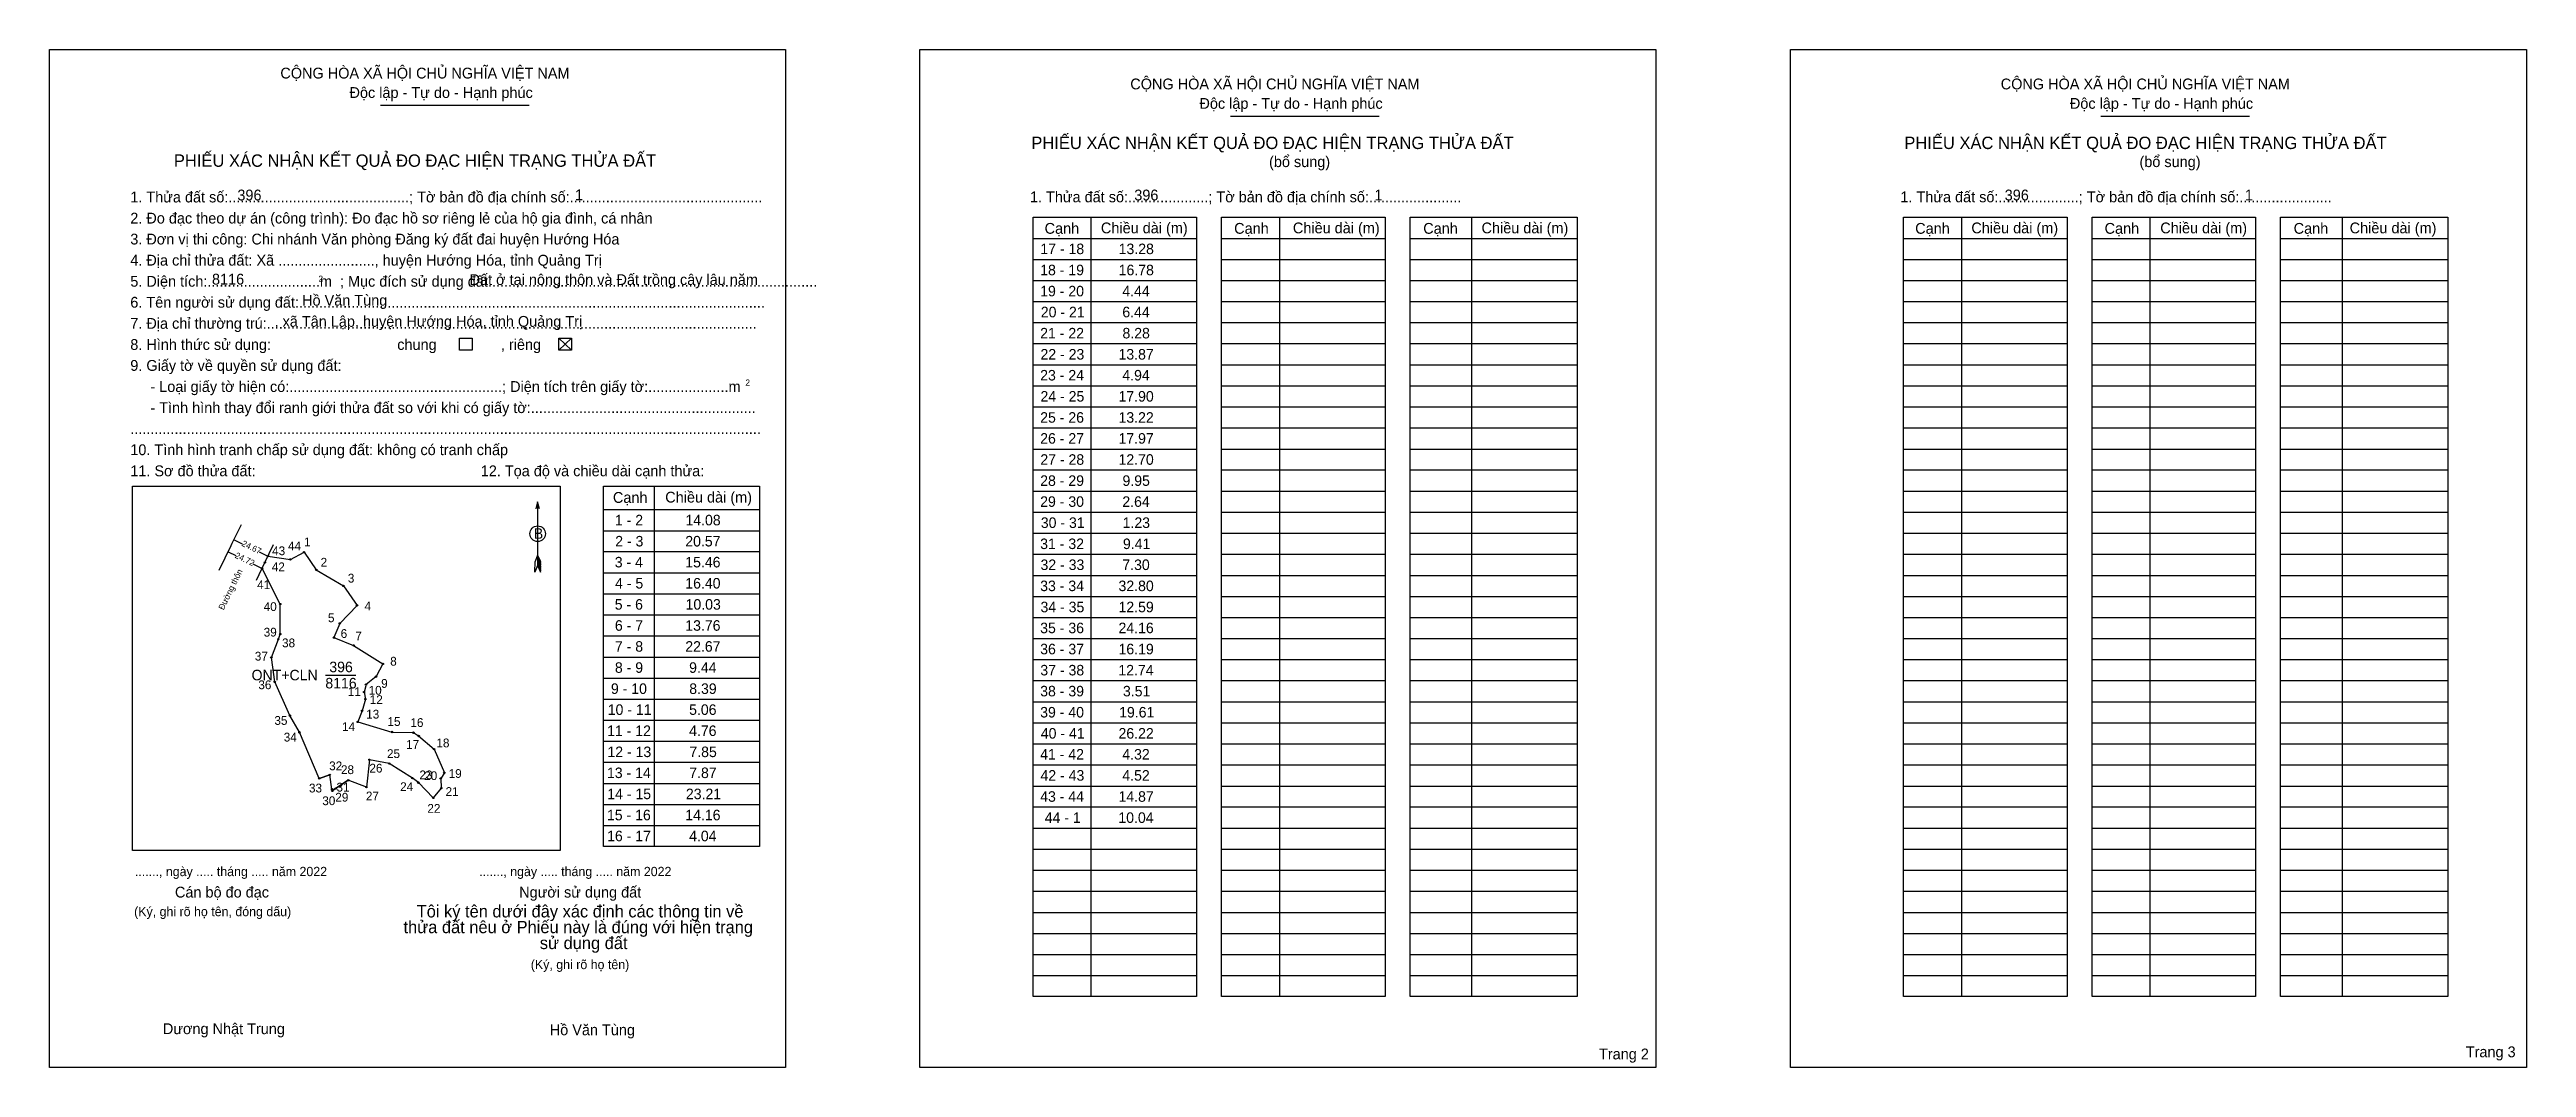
# Model space of a CAD drawing. Extents: x 546480 to 548100, y 1838114 to 1838779.
import ezdxf

# ---------------------------------------------------------------- set-up
doc = ezdxf.new("R2010")
doc.units = 0
for name, color, linetype in [('Level 1', 7, 'Continuous'), ('Level 10', 7, 'Continuous'), ('Level 11', 7, 'Continuous'), ('Level 13', 7, 'Continuous'), ('Level 2', 7, 'Continuous'), ('Level 25', 7, 'Continuous'), ('Level 48', 7, 'Continuous'), ('Level 50', 7, 'Continuous'), ('Level 52', 7, 'Continuous'), ('Level 55', 7, 'Continuous'), ('Level 6', 7, 'Continuous'), ('Level 9', 7, 'Continuous')]:
    doc.layers.add(name, color=color, linetype=linetype)

msp = doc.modelspace()

# ---------------------------------------------------------------- linework, layer by layer
at = {"layer": 'Level 1'}
for p, q in [((546480.4, 1838779), (546480.4, 1838779)), ((547049.4, 1838779), (547049.4, 1838779)), ((546696.7, 1838742.6), (546794, 1838742.6)), ((547252.3, 1838735.5), (547349.5, 1838735.5)), ((547821.3, 1838735.5), (547918.6, 1838735.5)), ((547123.3, 1838655.6), (547230.2, 1838655.6)), ((547161.2, 1838669.4), (547161.2, 1838160)), ((547246.6, 1838655.6), (547353.5, 1838655.6)), ((547284.4, 1838669.4), (547284.4, 1838160)), ((547369.8, 1838655.6), (547479, 1838655.6)), ((547410, 1838669.4), (547410, 1838160)), ((547692.3, 1838655.6), (547799.3, 1838655.6)), ((547730.2, 1838669.4), (547730.2, 1838160)), ((547815.6, 1838655.6), (547922.5, 1838655.6)), ((547853.4, 1838669.4), (547853.4, 1838160)), ((547938.8, 1838655.6), (548048.1, 1838655.6)), ((547979, 1838669.4), (547979, 1838160)), ((547123.3, 1838641.8), (547230.2, 1838641.8)), ((547246.6, 1838641.8), (547353.5, 1838641.8)), ((547369.8, 1838641.8), (547479, 1838641.8)), ((547692.3, 1838641.8), (547799.3, 1838641.8)), ((547815.6, 1838641.8), (547922.5, 1838641.8)), ((547938.8, 1838641.8), (548048.1, 1838641.8)), ((547123.3, 1838628.1), (547230.2, 1838628.1)), ((547246.6, 1838628.1), (547353.5, 1838628.1)), ((547369.8, 1838628.1), (547479, 1838628.1)), ((547692.3, 1838628.1), (547799.3, 1838628.1)), ((547815.6, 1838628.1), (547922.5, 1838628.1)), ((547938.8, 1838628.1), (548048.1, 1838628.1)), ((547123.3, 1838614.3), (547230.2, 1838614.3)), ((547246.6, 1838614.3), (547353.5, 1838614.3)), ((547369.8, 1838614.3), (547479, 1838614.3)), ((547692.3, 1838614.3), (547799.3, 1838614.3)), ((547815.6, 1838614.3), (547922.5, 1838614.3)), ((547938.8, 1838614.3), (548048.1, 1838614.3)), ((546813.3, 1838590.3), (546821.6, 1838582.6)), ((546813.3, 1838582.6), (546821.6, 1838590.3)), ((547123.3, 1838600.5), (547230.2, 1838600.5)), ((547246.6, 1838600.5), (547353.5, 1838600.5)), ((547369.8, 1838600.5), (547479, 1838600.5)), ((547692.3, 1838600.5), (547799.3, 1838600.5)), ((547815.6, 1838600.5), (547922.5, 1838600.5)), ((547938.8, 1838600.5), (548048.1, 1838600.5)), ((547123.3, 1838586.8), (547230.2, 1838586.8)), ((547246.6, 1838586.8), (547353.5, 1838586.8)), ((547369.8, 1838586.8), (547479, 1838586.8)), ((547692.3, 1838586.8), (547799.3, 1838586.8)), ((547815.6, 1838586.8), (547922.5, 1838586.8)), ((547938.8, 1838586.8), (548048.1, 1838586.8)), ((547123.3, 1838573), (547230.2, 1838573)), ((547123.3, 1838559.2), (547230.2, 1838559.2)), ((547246.6, 1838573), (547353.5, 1838573)), ((547246.6, 1838559.2), (547353.5, 1838559.2)), ((547369.8, 1838573), (547479, 1838573)), ((547369.8, 1838559.2), (547479, 1838559.2)), ((547692.3, 1838573), (547799.3, 1838573)), ((547692.3, 1838559.2), (547799.3, 1838559.2)), ((547815.6, 1838573), (547922.5, 1838573)), ((547815.6, 1838559.2), (547922.5, 1838559.2)), ((547938.8, 1838573), (548048.1, 1838573)), ((547938.8, 1838559.2), (548048.1, 1838559.2)), ((547123.3, 1838545.5), (547230.2, 1838545.5)), ((547246.6, 1838545.5), (547353.5, 1838545.5)), ((547369.8, 1838545.5), (547479, 1838545.5)), ((547692.3, 1838545.5), (547799.3, 1838545.5)), ((547815.6, 1838545.5), (547922.5, 1838545.5)), ((547938.8, 1838545.5), (548048.1, 1838545.5)), ((547123.3, 1838531.7), (547230.2, 1838531.7)), ((547246.6, 1838531.7), (547353.5, 1838531.7)), ((547369.8, 1838531.7), (547479, 1838531.7)), ((547692.3, 1838531.7), (547799.3, 1838531.7)), ((547815.6, 1838531.7), (547922.5, 1838531.7)), ((547938.8, 1838531.7), (548048.1, 1838531.7)), ((547123.3, 1838517.9), (547230.2, 1838517.9)), ((547246.6, 1838517.9), (547353.5, 1838517.9)), ((547369.8, 1838517.9), (547479, 1838517.9)), ((547692.3, 1838517.9), (547799.3, 1838517.9)), ((547815.6, 1838517.9), (547922.5, 1838517.9)), ((547938.8, 1838517.9), (548048.1, 1838517.9)), ((546534.6, 1838493.6), (546534.6, 1838493.6)), ((546875.6, 1838493.7), (546875.6, 1838258)), ((547123.3, 1838504.2), (547230.2, 1838504.2)), ((547246.6, 1838504.2), (547353.5, 1838504.2)), ((547369.8, 1838504.2), (547479, 1838504.2)), ((547692.3, 1838504.2), (547799.3, 1838504.2)), ((547815.6, 1838504.2), (547922.5, 1838504.2)), ((547938.8, 1838504.2), (548048.1, 1838504.2)), ((546799.5, 1838483.3), (546799.5, 1838441.7)), ((546842.5, 1838478.3), (546944.6, 1838478.3)), ((547123.3, 1838490.4), (547230.2, 1838490.4)), ((547123.3, 1838476.6), (547230.2, 1838476.6)), ((547246.6, 1838490.4), (547353.5, 1838490.4)), ((547246.6, 1838476.6), (547353.5, 1838476.6)), ((547369.8, 1838490.4), (547479, 1838490.4)), ((547369.8, 1838476.6), (547479, 1838476.6)), ((547692.3, 1838490.4), (547799.3, 1838490.4)), ((547692.3, 1838476.6), (547799.3, 1838476.6)), ((547815.6, 1838490.4), (547922.5, 1838490.4)), ((547815.6, 1838476.6), (547922.5, 1838476.6)), ((547938.8, 1838490.4), (548048.1, 1838490.4)), ((547938.8, 1838476.6), (548048.1, 1838476.6)), ((546842.5, 1838464.5), (546944.6, 1838464.5)), ((547123.3, 1838462.9), (547230.2, 1838462.9)), ((547246.6, 1838462.9), (547353.5, 1838462.9)), ((547369.8, 1838462.9), (547479, 1838462.9)), ((547692.3, 1838462.9), (547799.3, 1838462.9)), ((547815.6, 1838462.9), (547922.5, 1838462.9)), ((547938.8, 1838462.9), (548048.1, 1838462.9)), ((546797.7, 1838437.4), (546797.8, 1838444.3)), ((546799.5, 1838448.6), (546797.8, 1838444.3)), ((546799.5, 1838448.6), (546801.3, 1838444.3)), ((546799.5, 1838448), (546801.3, 1838443.7)), ((546799.5, 1838447.4), (546801.3, 1838443.1)), ((546799.5, 1838446.8), (546801.3, 1838442.5)), ((546799.5, 1838446.2), (546801.3, 1838441.9)), ((546799.5, 1838445.6), (546801.3, 1838441.2)), ((546799.5, 1838445), (546801.3, 1838440.6)), ((546799.5, 1838444.4), (546801.3, 1838440)), ((546801.3, 1838437.4), (546801.3, 1838444.3)), ((546842.5, 1838450.8), (546944.6, 1838450.8)), ((547123.3, 1838449.1), (547230.2, 1838449.1)), ((547246.6, 1838449.1), (547353.5, 1838449.1)), ((547369.8, 1838449.1), (547479, 1838449.1)), ((547692.3, 1838449.1), (547799.3, 1838449.1)), ((547815.6, 1838449.1), (547922.5, 1838449.1)), ((547938.8, 1838449.1), (548048.1, 1838449.1)), ((546799.5, 1838441.7), (546797.7, 1838437.4)), ((546799.5, 1838443.8), (546801.3, 1838439.4)), ((546799.5, 1838443.2), (546801.3, 1838438.8)), ((546799.5, 1838442.6), (546801.3, 1838438.2)), ((546799.5, 1838441.7), (546801.3, 1838437.4)), ((546842.5, 1838437), (546944.6, 1838437)), ((547123.3, 1838435.3), (547230.2, 1838435.3)), ((547246.6, 1838435.3), (547353.5, 1838435.3)), ((547369.8, 1838435.3), (547479, 1838435.3)), ((547692.3, 1838435.3), (547799.3, 1838435.3)), ((547815.6, 1838435.3), (547922.5, 1838435.3)), ((547938.8, 1838435.3), (548048.1, 1838435.3)), ((546842.5, 1838423.2), (546944.6, 1838423.2)), ((547123.3, 1838421.5), (547230.2, 1838421.5)), ((547246.6, 1838421.5), (547353.5, 1838421.5)), ((547369.8, 1838421.5), (547479, 1838421.5)), ((547692.3, 1838421.5), (547799.3, 1838421.5)), ((547815.6, 1838421.5), (547922.5, 1838421.5)), ((547938.8, 1838421.5), (548048.1, 1838421.5)), ((546842.5, 1838409.5), (546944.6, 1838409.5)), ((546842.5, 1838395.7), (546944.6, 1838395.7)), ((547123.3, 1838407.8), (547230.2, 1838407.8)), ((547246.6, 1838407.8), (547353.5, 1838407.8)), ((547369.8, 1838407.8), (547479, 1838407.8)), ((547692.3, 1838407.8), (547799.3, 1838407.8)), ((547815.6, 1838407.8), (547922.5, 1838407.8)), ((547938.8, 1838407.8), (548048.1, 1838407.8)), ((546842.5, 1838381.9), (546944.6, 1838381.9)), ((547123.3, 1838394), (547230.2, 1838394)), ((547123.3, 1838380.2), (547230.2, 1838380.2)), ((547246.6, 1838394), (547353.5, 1838394)), ((547246.6, 1838380.2), (547353.5, 1838380.2)), ((547369.8, 1838394), (547479, 1838394)), ((547369.8, 1838380.2), (547479, 1838380.2)), ((547692.3, 1838394), (547799.3, 1838394)), ((547692.3, 1838380.2), (547799.3, 1838380.2)), ((547815.6, 1838394), (547922.5, 1838394)), ((547815.6, 1838380.2), (547922.5, 1838380.2)), ((547938.8, 1838394), (548048.1, 1838394)), ((547938.8, 1838380.2), (548048.1, 1838380.2)), ((546842.5, 1838368.2), (546944.6, 1838368.2)), ((547123.3, 1838366.5), (547230.2, 1838366.5)), ((547246.6, 1838366.5), (547353.5, 1838366.5)), ((547369.8, 1838366.5), (547479, 1838366.5)), ((547692.3, 1838366.5), (547799.3, 1838366.5)), ((547815.6, 1838366.5), (547922.5, 1838366.5)), ((547938.8, 1838366.5), (548048.1, 1838366.5)), ((546842.5, 1838354.4), (546944.6, 1838354.4)), ((547123.3, 1838352.7), (547230.2, 1838352.7)), ((547246.6, 1838352.7), (547353.5, 1838352.7)), ((547369.8, 1838352.7), (547479, 1838352.7)), ((547692.3, 1838352.7), (547799.3, 1838352.7)), ((547815.6, 1838352.7), (547922.5, 1838352.7)), ((547938.8, 1838352.7), (548048.1, 1838352.7)), ((546842.5, 1838340.6), (546944.6, 1838340.6)), ((547123.3, 1838338.9), (547230.2, 1838338.9)), ((547246.6, 1838338.9), (547353.5, 1838338.9)), ((547369.8, 1838338.9), (547479, 1838338.9)), ((547692.3, 1838338.9), (547799.3, 1838338.9)), ((547815.6, 1838338.9), (547922.5, 1838338.9)), ((547938.8, 1838338.9), (548048.1, 1838338.9)), ((546842.5, 1838326.9), (546944.6, 1838326.9)), ((547123.3, 1838325.2), (547230.2, 1838325.2)), ((547246.6, 1838325.2), (547353.5, 1838325.2)), ((547369.8, 1838325.2), (547479, 1838325.2)), ((547692.3, 1838325.2), (547799.3, 1838325.2)), ((547815.6, 1838325.2), (547922.5, 1838325.2)), ((547938.8, 1838325.2), (548048.1, 1838325.2)), ((546842.5, 1838313.1), (546944.6, 1838313.1)), ((546842.5, 1838299.3), (546944.6, 1838299.3)), ((547123.3, 1838311.4), (547230.2, 1838311.4)), ((547246.6, 1838311.4), (547353.5, 1838311.4)), ((547369.8, 1838311.4), (547479, 1838311.4)), ((547692.3, 1838311.4), (547799.3, 1838311.4)), ((547815.6, 1838311.4), (547922.5, 1838311.4)), ((547938.8, 1838311.4), (548048.1, 1838311.4)), ((546842.5, 1838285.6), (546944.6, 1838285.6)), ((547123.3, 1838297.6), (547230.2, 1838297.6)), ((547123.3, 1838283.9), (547230.2, 1838283.9)), ((547246.6, 1838297.6), (547353.5, 1838297.6)), ((547246.6, 1838283.9), (547353.5, 1838283.9)), ((547369.8, 1838297.6), (547479, 1838297.6)), ((547369.8, 1838283.9), (547479, 1838283.9)), ((547692.3, 1838297.6), (547799.3, 1838297.6)), ((547692.3, 1838283.9), (547799.3, 1838283.9)), ((547815.6, 1838297.6), (547922.5, 1838297.6)), ((547815.6, 1838283.9), (547922.5, 1838283.9)), ((547938.8, 1838297.6), (548048.1, 1838297.6)), ((547938.8, 1838283.9), (548048.1, 1838283.9)), ((546842.5, 1838271.8), (546944.6, 1838271.8)), ((547123.3, 1838270.1), (547230.2, 1838270.1)), ((547246.6, 1838270.1), (547353.5, 1838270.1)), ((547369.8, 1838270.1), (547479, 1838270.1)), ((547692.3, 1838270.1), (547799.3, 1838270.1)), ((547815.6, 1838270.1), (547922.5, 1838270.1)), ((547938.8, 1838270.1), (548048.1, 1838270.1)), ((546814.2, 1838255.4), (546814.2, 1838255.4)), ((547123.3, 1838256.3), (547230.2, 1838256.3)), ((547246.6, 1838256.3), (547353.5, 1838256.3)), ((547369.8, 1838256.3), (547479, 1838256.3)), ((547692.3, 1838256.3), (547799.3, 1838256.3)), ((547815.6, 1838256.3), (547922.5, 1838256.3)), ((547938.8, 1838256.3), (548048.1, 1838256.3)), ((547123.3, 1838242.6), (547230.2, 1838242.6)), ((547246.6, 1838242.6), (547353.5, 1838242.6)), ((547369.8, 1838242.6), (547479, 1838242.6)), ((547692.3, 1838242.6), (547799.3, 1838242.6)), ((547815.6, 1838242.6), (547922.5, 1838242.6)), ((547938.8, 1838242.6), (548048.1, 1838242.6)), ((547123.3, 1838228.8), (547230.2, 1838228.8)), ((547246.6, 1838228.8), (547353.5, 1838228.8)), ((547369.8, 1838228.8), (547479, 1838228.8)), ((547692.3, 1838228.8), (547799.3, 1838228.8)), ((547815.6, 1838228.8), (547922.5, 1838228.8)), ((547938.8, 1838228.8), (548048.1, 1838228.8)), ((547123.3, 1838215), (547230.2, 1838215)), ((547123.3, 1838201.3), (547230.2, 1838201.3)), ((547246.6, 1838215), (547353.5, 1838215)), ((547246.6, 1838201.3), (547353.5, 1838201.3)), ((547369.8, 1838215), (547479, 1838215)), ((547369.8, 1838201.3), (547479, 1838201.3)), ((547692.3, 1838215), (547799.3, 1838215)), ((547692.3, 1838201.3), (547799.3, 1838201.3)), ((547815.6, 1838215), (547922.5, 1838215)), ((547815.6, 1838201.3), (547922.5, 1838201.3)), ((547938.8, 1838215), (548048.1, 1838215)), ((547938.8, 1838201.3), (548048.1, 1838201.3)), ((547123.3, 1838187.5), (547230.2, 1838187.5)), ((547246.6, 1838187.5), (547353.5, 1838187.5)), ((547369.8, 1838187.5), (547479, 1838187.5)), ((547692.3, 1838187.5), (547799.3, 1838187.5)), ((547815.6, 1838187.5), (547922.5, 1838187.5)), ((547938.8, 1838187.5), (548048.1, 1838187.5)), ((547123.3, 1838173.7), (547230.2, 1838173.7)), ((547246.6, 1838173.7), (547353.5, 1838173.7)), ((547369.8, 1838173.7), (547479, 1838173.7)), ((547692.3, 1838173.7), (547799.3, 1838173.7)), ((547815.6, 1838173.7), (547922.5, 1838173.7)), ((547938.8, 1838173.7), (548048.1, 1838173.7)), ((546961.5, 1838113.6), (546961.5, 1838113.6)), ((547530.5, 1838113.6), (547530.5, 1838113.6))]:
    msp.add_line(p, q, dxfattribs=at)
for points in [[(547123.3, 1838669.4), (547230.2, 1838669.4), (547230.2, 1838160), (547123.3, 1838160)], [(547246.6, 1838669.4), (547353.5, 1838669.4), (547353.5, 1838160), (547246.6, 1838160)], [(547369.8, 1838669.4), (547479, 1838669.4), (547479, 1838160), (547369.8, 1838160)], [(547692.3, 1838669.4), (547799.3, 1838669.4), (547799.3, 1838160), (547692.3, 1838160)], [(547815.6, 1838669.4), (547922.5, 1838669.4), (547922.5, 1838160), (547815.6, 1838160)], [(547938.8, 1838669.4), (548048.1, 1838669.4), (548048.1, 1838160), (547938.8, 1838160)], [(546534.6, 1838493.6), (546814.2, 1838493.6), (546814.2, 1838255.4), (546534.6, 1838255.4)], [(546842.5, 1838493.7), (546944.6, 1838493.7), (546944.6, 1838258), (546842.5, 1838258)]]:
    msp.add_lwpolyline(points, close=True, dxfattribs=at)
msp.add_lwpolyline([(546800.7, 1838478.9), (546799.5, 1838483.3), (546798.3, 1838478.9)], dxfattribs=at)
msp.add_circle((546799.5, 1838462.5), 5.08, dxfattribs=at)
at = {"layer": 'Level 10'}
for p, q in [((546621.2, 1838443.8), (546626.8, 1838455.4)), ((546623.2, 1838447.9), (546637.9, 1838445.7)), ((546637.9, 1838445.7), (546646.8, 1838450.4)), ((546646.8, 1838450.4), (546654.8, 1838438.9)), ((546615.6, 1838432.2), (546621.2, 1838443.8)), ((546631.2, 1838416.5), (546619.4, 1838439.9)), ((546654.8, 1838438.9), (546672.5, 1838428.4)), ((546672.5, 1838428.4), (546681.4, 1838415.7)), ((546631.2, 1838396.9), (546631.2, 1838416.5)), ((546681.4, 1838415.7), (546670.1, 1838403.9)), ((546630, 1838393.6), (546631.2, 1838396.9)), ((546670.1, 1838403.9), (546666.3, 1838394.6)), ((546625.4, 1838381.7), (546630, 1838393.6)), ((546627.6, 1838365.7), (546625.4, 1838381.7)), ((546666.3, 1838394.6), (546679.2, 1838389.5)), ((546679.2, 1838389.5), (546698.3, 1838377.4)), ((546637.5, 1838343.6), (546627.6, 1838365.7)), ((546687.3, 1838363.9), (546686, 1838359)), ((546693.9, 1838369.1), (546687.3, 1838363.9)), ((546698.3, 1838377.4), (546693.9, 1838369.1)), ((546684.7, 1838346.8), (546681.9, 1838339.5)), ((546686.9, 1838354.4), (546684.7, 1838346.8)), ((546686, 1838359), (546686.9, 1838354.4)), ((546643.8, 1838332.7), (546637.5, 1838343.6)), ((546656.7, 1838302.6), (546643.8, 1838332.7)), ((546681.9, 1838339.5), (546704.2, 1838332.9)), ((546704.2, 1838332.9), (546718.3, 1838332.5)), ((546718.3, 1838332.5), (546721.7, 1838330.3)), ((546689.5, 1838314.8), (546687.6, 1838296.9)), ((546702.5, 1838312.3), (546689.5, 1838314.8)), ((546721.7, 1838330.3), (546731.8, 1838321.7)), ((546731.8, 1838321.7), (546738.5, 1838306.3)), ((546663.6, 1838304.9), (546656.7, 1838302.6)), ((546665, 1838295.6), (546663.6, 1838304.9)), ((546675.7, 1838301.4), (546667.4, 1838295.9)), ((546687.6, 1838296.9), (546675.7, 1838301.4)), ((546717.6, 1838302.8), (546702.5, 1838312.3)), ((546721.5, 1838299.8), (546717.6, 1838302.8)), ((546731.2, 1838289.8), (546721.5, 1838299.8)), ((546738.5, 1838306.3), (546736.1, 1838302.6)), ((546736.1, 1838302.6), (546736.5, 1838296.2)), ((546665.2, 1838294.4), (546665, 1838295.6)), ((546667.4, 1838295.9), (546665.2, 1838294.4)), ((546736.5, 1838296.2), (546731.2, 1838289.8))]:
    msp.add_line(p, q, dxfattribs=at)
at = {"layer": 'Level 11'}
for centre in [(546621.2, 1838443.8), (546623.2, 1838447.9), (546637.9, 1838445.7), (546646.8, 1838450.4), (546619.4, 1838439.9), (546654.8, 1838438.9), (546672.5, 1838428.4), (546631.2, 1838416.5), (546681.4, 1838415.7), (546631.2, 1838396.9), (546670.1, 1838403.9), (546625.4, 1838381.7), (546630, 1838393.6), (546666.3, 1838394.6), (546679.2, 1838389.5), (546627.6, 1838365.7), (546687.3, 1838363.9), (546693.9, 1838369.1), (546698.3, 1838377.4), (546684.7, 1838346.8), (546686, 1838359), (546686.9, 1838354.4), (546637.5, 1838343.6), (546643.8, 1838332.7), (546681.9, 1838339.5), (546704.2, 1838332.9), (546718.3, 1838332.5), (546721.7, 1838330.3), (546689.5, 1838314.8), (546731.8, 1838321.7), (546656.7, 1838302.6), (546663.6, 1838304.9), (546663.6, 1838304.9), (546675.7, 1838301.4), (546702.5, 1838312.3), (546717.6, 1838302.8), (546721.5, 1838299.8), (546736.1, 1838302.6), (546738.5, 1838306.3), (546665, 1838295.6), (546665.2, 1838294.4), (546667.4, 1838295.9), (546687.6, 1838296.9), (546731.2, 1838289.8), (546736.5, 1838296.2)]:
    msp.add_circle(centre, 0.459, dxfattribs=at)
at = {"layer": 'Level 2'}
for points in [[(546480.4, 1838779), (546961.5, 1838779), (546961.5, 1838113.6), (546480.4, 1838113.6)], [(547049.4, 1838779), (547530.5, 1838779), (547530.5, 1838113.6), (547049.4, 1838113.6)], [(547618.5, 1838779), (548099.6, 1838779), (548099.6, 1838113.6), (547618.5, 1838113.6)]]:
    msp.add_lwpolyline(points, close=True, dxfattribs=at)
at = {"layer": 'Level 25'}
for p, q in [((546623.2, 1838447.9), (546637.9, 1838445.7)), ((546670.1, 1838403.9), (546666.3, 1838394.6)), ((546627.6, 1838365.7), (546625.4, 1838381.7)), ((546698.3, 1838377.4), (546693.9, 1838369.1)), ((546686, 1838359), (546686.9, 1838354.4)), ((546656.7, 1838302.6), (546643.8, 1838332.7)), ((546704.2, 1838332.9), (546718.3, 1838332.5)), ((546721.7, 1838330.3), (546731.8, 1838321.7)), ((546656.7, 1838302.6), (546663.6, 1838304.9)), ((546667.4, 1838295.9), (546675.7, 1838301.4)), ((546721.5, 1838299.8), (546717.6, 1838302.8)), ((546665.2, 1838294.4), (546667.4, 1838295.9))]:
    msp.add_line(p, q, dxfattribs=at)
at = {"layer": 'Level 50'}
for points in [[(546748.3, 1838590.3), (546756.6, 1838590.3), (546756.6, 1838582.6), (546748.3, 1838582.6)], [(546813.3, 1838590.3), (546821.6, 1838590.3), (546821.6, 1838582.6), (546813.3, 1838582.6)]]:
    msp.add_lwpolyline(points, close=True, dxfattribs=at)
msp.add_lwpolyline([(546591.3, 1838438.7), (546595.2, 1838446.8), (546596.6, 1838449.6), (546598.4, 1838453.3), (546599.8, 1838456.3), (546600.1, 1838456.8), (546605.9, 1838468.6)], dxfattribs=at)
at = {"layer": 'Level 9'}
for p, q in [((546597.1, 1838450.7), (546602.1, 1838448.2)), ((546601, 1838458.6), (546606.4, 1838456)), ((546617.5, 1838450.6), (546623.2, 1838447.9)), ((546613.2, 1838442.9), (546619.4, 1838439.9)), ((546660.7, 1838370.1), (546680.7, 1838370.1))]:
    msp.add_line(p, q, dxfattribs=at)

# ---------------------------------------------------------------- texts
at = {"layer": 'Level 1'}
for s, height, p in [('CỘNG HÒA XÃ HỘI CHỦ NGHĨA VIỆT NAM', 7.067, (546631.3, 1838760.1)), ('Độc lập - Tự do - Hạnh phúc', 7.067, (546676.5, 1838747.4)), ('CỘNG HÒA XÃ HỘI CHỦ NGHĨA VIỆT NAM', 7.067, (547186.9, 1838753)), ('CỘNG HÒA XÃ HỘI CHỦ NGHĨA VIỆT NAM', 7.067, (547755.9, 1838753)), ('Độc lập - Tự do - Hạnh phúc', 7.067, (547232.1, 1838740.3)), ('Độc lập - Tự do - Hạnh phúc', 7.067, (547801.1, 1838740.3)), ('PHIẾU XÁC NHẬN KẾT QUẢ ĐO ĐẠC HIỆN TRẠNG THỬA ĐẤT', 8.077, (547122.2, 1838714)), ('PHIẾU XÁC NHẬN KẾT QUẢ ĐO ĐẠC HIỆN TRẠNG THỬA ĐẤT', 8.077, (547692.9, 1838714)), ('PHIẾU XÁC NHẬN KẾT QUẢ ĐO ĐẠC HIỆN TRẠNG THỬA ĐẤT', 8.077, (546561.7, 1838702.4)), ('(bổ sung)', 7.07, (547277.6, 1838702.2)), ('(bổ sung)', 7.07, (547846.6, 1838702.2)), ('1. Thửa đất số:.............................................; Tờ bản đồ địa chính số:................................................', 7.0669, (546533.2, 1838679.1)), ('1. Thửa đất số:....................; Tờ bản đồ địa chính số:.......................', 7.067, (547121.3, 1838679.2)), ('1. Thửa đất số:....................; Tờ bản đồ địa chính số:.......................', 7.067, (547690.3, 1838679.2)), ('2. Đo đạc theo dự án (công trình): Đo đạc hồ sơ riêng lẻ của hộ gia đình, cá nhân', 7.067, (546533.2, 1838665.3)), ('3. Đơn vị thi công: Chi nhánh Văn phòng Đăng ký đất đai huyện Hướng Hóa', 7.067, (546533.2, 1838651.6)), ('Cạnh', 7.07, (547130.9, 1838658.6)), ('Chiều dài (m)', 7.067, (547167.7, 1838658.9)), ('Cạnh', 7.07, (547254.8, 1838658.6)), ('Chiều dài (m)', 7.067, (547293.2, 1838658.9)), ('Cạnh', 7.07, (547378.4, 1838658.6)), ('Chiều dài (m)', 7.067, (547416.5, 1838658.9)), ('Cạnh', 7.07, (547700, 1838658.6)), ('Chiều dài (m)', 7.067, (547736.7, 1838658.9)), ('Cạnh', 7.07, (547823.8, 1838658.6)), ('Chiều dài (m)', 7.067, (547860.2, 1838658.9)), ('Cạnh', 7.07, (547947.4, 1838658.6)), ('Chiều dài (m)', 7.067, (547984, 1838658.9)), ('4. Địa chỉ thửa đất: Xã ........................, huyện Hướng Hóa, tỉnh Quảng Trị', 7.067, (546533.2, 1838637.8)), ('5. Diện tích:............................m  ; Mục đích sử dụng đất:.................................................................................', 7.0669, (546533.2, 1838624)), ('2', 4.04, (546656.2, 1838627.2)), ('6. Tên người sử dụng đất:....................................................................................................................', 7.0669, (546533.2, 1838610.3)), ('7. Địa chỉ thường trú:..........................................................................................................................', 7.0669, (546533.2, 1838596.5)), ('chung                , riêng', 7.067, (546707.7, 1838582.7)), ('9. Giấy tờ về quyền sử dụng đất:', 7.067, (546533.2, 1838569)), ('     - Loại giấy tờ hiện có:.....................................................; Diện tích trên giấy tờ:....................m', 7.0669, (546533.2, 1838555.2)), ('2', 4.04, (546935.3, 1838559.3)), ('     - Tình hình thay đổi ranh giới thửa đất so với khi có giấy tờ:........................................................', 7.0669, (546533.2, 1838541.4)), ('.............................................................................................................................................................', 7.0669, (546533.2, 1838527.7)), ('10. Tình hình tranh chấp sử dụng đất: không có tranh chấp', 7.067, (546533.2, 1838513.9)), ('11. Sơ đồ thửa đất:', 7.067, (546533.2, 1838500.1)), ('12. Tọa độ và chiều dài cạnh thửa:', 7.067, (546762.3, 1838500.1)), ('Cạnh', 7.07, (546848.7, 1838482.7)), ('Chiều dài (m)', 7.067, (546882.9, 1838482.9)), ('B', 6.88, (546797, 1838459.2)), ('......., ngày ..... tháng ..... năm 2022', 6.058, (546536.2, 1838238.7)), ('......., ngày ..... tháng ..... năm 2022', 6.058, (546761.3, 1838238.7)), ('(Ký, ghi rõ họ tên, đóng dấu)', 6.058, (546535.7, 1838212.5)), ('Cán bộ đo đạc', 7.067, (546562.4, 1838224.7)), ('Tôi ký tên dưới đây xác định các thông tin về', 8.031, (546720.4, 1838211.7)), ('Người sử dụng đất', 7.067, (546787.4, 1838224.7)), ('thửa đất nêu ở Phiếu này là đúng với hiện trạng', 8.031, (546711.8, 1838201.4)), ('sử dụng đất', 8.031, (546800.9, 1838191)), ('(Ký, ghi rõ họ tên)', 6.058, (546795, 1838177.9)), ('Dương Nhật Trung', 7.067, (546554.5, 1838135.4)), ('Trang 2', 7.07, (547493.3, 1838118.9)), ('Trang 3', 7.07, (548059.9, 1838120.3))]:
    msp.add_text(s, height=height, dxfattribs=at).set_placement(p)
at = {"layer": 'Level 13'}
for s, p in [('ONT+CLN', (546612.5, 1838366.7)), ('8116', (546660.7, 1838361.4)), ('396', (546663.3, 1838372))]:
    msp.add_text(s, height=6.88, dxfattribs=at).set_placement(p)
at = {"layer": 'Level 48'}
msp.add_text('8. Hình thức sử dụng:', height=7.067, dxfattribs=at).set_placement((546533.2, 1838582.7))
at = {"layer": 'Level 52'}
for s, p in [('18 - 19', (547128, 1838631.5)), ('17 - 18', (547128.1, 1838645.3)), ('13.28', (547179.3, 1838645.3)), ('16.78', (547179.3, 1838631.5)), ('19 - 20', (547128, 1838617.7)), ('4.44', (547181.7, 1838617.7)), ('20 - 21', (547128.4, 1838604)), ('6.44', (547181.7, 1838604)), ('21 - 22', (547128, 1838590.2)), ('8.28', (547181.8, 1838590.2)), ('22 - 23', (547128.2, 1838576.4)), ('13.87', (547179.2, 1838576.4)), ('23 - 24', (547128, 1838562.7)), ('4.94', (547181.7, 1838562.7)), ('25 - 26', (547128, 1838535.1)), ('24 - 25', (547128.2, 1838548.9)), ('17.90', (547179.2, 1838548.9)), ('13.22', (547179.2, 1838535.1)), ('26 - 27', (547128, 1838521.4)), ('17.97', (547179.2, 1838521.4)), ('27 - 28', (547128.1, 1838507.6)), ('12.70', (547179.2, 1838507.6)), ('28 - 29', (547128, 1838493.8)), ('9.95', (547181.8, 1838493.8)), ('29 - 30', (547128, 1838480.1)), ('2.64', (547181.7, 1838480.1)), ('2 - 3', (546850.2, 1838454.2)), ('1 - 2', (546850, 1838468)), ('20.57', (546896, 1838454.2)), ('14.08', (546896.1, 1838468)), ('30 - 31', (547128.4, 1838466.3)), ('1.23', (547181.9, 1838466.3)), ('3 - 4', (546849.9, 1838440.5)), ('15.46', (546896, 1838440.5)), ('31 - 32', (547128, 1838452.5)), ('32 - 33', (547128.2, 1838438.8)), ('7.30', (547181.7, 1838438.8)), ('9.41', (547182.1, 1838452.5)), ('4 - 5', (546850.1, 1838426.7)), ('16.40', (546896, 1838426.7)), ('33 - 34', (547128, 1838425)), ('32.80', (547179.2, 1838425)), ('5 - 6', (546849.9, 1838412.9)), ('10.03', (546896.2, 1838412.9)), ('34 - 35', (547128.2, 1838411.2)), ('12.59', (547179.2, 1838411.2)), ('6 - 7', (546850, 1838399.1)), ('13.76', (546896, 1838399.1)), ('35 - 36', (547128, 1838397.5)), ('24.16', (547179.2, 1838397.5)), ('7 - 8', (546850, 1838385.4)), ('22.67', (546896, 1838385.4)), ('36 - 37', (547128, 1838383.7)), ('16.19', (547179.2, 1838383.7)), ('9 - 10', (546847.4, 1838357.8)), ('8 - 9', (546850, 1838371.6)), ('9.44', (546898.5, 1838371.6)), ('8.39', (546898.6, 1838357.8)), ('38 - 39', (547128, 1838356.2)), ('37 - 38', (547128.1, 1838369.9)), ('12.74', (547179.1, 1838369.9)), ('3.51', (547182.1, 1838356.2)), ('10 - 11', (546845.3, 1838344.1)), ('5.06', (546898.5, 1838344.1)), ('39 - 40', (547128, 1838342.4)), ('19.61', (547179.6, 1838342.4)), ('11 - 12', (546844.9, 1838330.3)), ('4.76', (546898.5, 1838330.3)), ('40 - 41', (547128.4, 1838328.6)), ('26.22', (547179.2, 1838328.6)), ('12 - 13', (546845.1, 1838316.5)), ('7.85', (546898.7, 1838316.5)), ('41 - 42', (547128, 1838314.9)), ('4.32', (547181.7, 1838314.9)), ('13 - 14', (546844.8, 1838302.8)), ('7.87', (546898.6, 1838302.8)), ('42 - 43', (547128.2, 1838301.1)), ('4.52', (547181.7, 1838301.1)), ('15 - 16', (546844.8, 1838275.2)), ('14 - 15', (546845, 1838289)), ('14.16', (546896, 1838275.2)), ('23.21', (546896.4, 1838289)), ('43 - 44', (547128, 1838287.3)), ('14.87', (547179.2, 1838287.3)), ('16 - 17', (546844.9, 1838261.5)), ('4.04', (546898.5, 1838261.5)), ('44 - 1', (547131, 1838273.5)), ('10.04', (547179.1, 1838273.5))]:
    msp.add_text(s, height=6.88, dxfattribs=at).set_placement(p)
at = {"layer": 'Level 55'}
for s, p in [('42', (546621.1, 1838443.8)), ('43', (546623, 1838447.9)), ('44', (546637.8, 1838445.7)), ('1', (546646.7, 1838450.4)), ('41', (546619.2, 1838439.9)), ('2', (546654.7, 1838438.9)), ('3', (546672.5, 1838428.4)), ('40', (546631, 1838416.5)), ('4', (546681.3, 1838415.7)), ('39', (546631.1, 1838396.9)), ('5', (546670, 1838403.9)), ('37', (546625.3, 1838381.7)), ('38', (546629.8, 1838393.6)), ('6', (546666.3, 1838394.6)), ('7', (546679.1, 1838389.5)), ('36', (546627.4, 1838365.7)), ('10', (546687.1, 1838363.9)), ('9', (546693.8, 1838369.1)), ('8', (546698.3, 1838377.4)), ('13', (546684.6, 1838346.8)), ('11', (546685.9, 1838359)), ('12', (546686.7, 1838354.4)), ('35', (546637.3, 1838343.6)), ('34', (546643.6, 1838332.7)), ('14', (546681.7, 1838339.5)), ('15', (546704, 1838332.9)), ('16', (546718.1, 1838332.5)), ('17', (546721.5, 1838330.3)), ('26', (546689.3, 1838314.8)), ('18', (546731.6, 1838321.7)), ('33', (546656.6, 1838302.6)), ('32', (546663.5, 1838304.9)), ('28', (546675.5, 1838301.4)), ('25', (546702.3, 1838312.3)), ('24', (546717.4, 1838302.8)), ('23', (546721.3, 1838299.8)), ('20', (546735.9, 1838302.6)), ('19', (546738.3, 1838306.3)), ('31', (546664.8, 1838295.6)), ('30', (546665.1, 1838294.4)), ('29', (546667.2, 1838295.9)), ('27', (546687.4, 1838296.9)), ('22', (546731, 1838289.8)), ('21', (546736.4, 1838296.2))]:
    msp.add_text(s, height=0.229, dxfattribs=at).set_placement(p)
at = {"layer": 'Level 6'}
for s, height, p in [('396', 7.07, (546603.2, 1838680.4)), ('1', 7.07, (546823.9, 1838680.5)), ('396', 7.07, (547189.5, 1838680.4)), ('1', 7.07, (547346.5, 1838680.4)), ('396', 7.07, (547758.5, 1838680.4)), ('1', 7.07, (547915.5, 1838680.4)), ('8116', 7.07, (546586.6, 1838625.4)), ('Đất ở tại nông thôn và Đất trồng cây lâu năm', 7.067, (546755, 1838625.1)), ('Hồ Văn Tùng', 7.067, (546645.5, 1838611.6)), (', xã Tân Lập, huyện Hướng Hóa, tỉnh Quảng Trị', 7.067, (546627.5, 1838597.8)), ('Hồ Văn Tùng', 7.067, (546807.4, 1838134.7))]:
    msp.add_text(s, height=height, dxfattribs=at).set_placement(p)
at = {"layer": 'Level 9'}
for s, rotation, p in [('24.72', 334.273, (546601.2, 1838447)), ('24.67', 334.273, (546605.6, 1838454.8)), ('Đường thôn', 63.9967, (546594.2, 1838412.3))]:
    msp.add_text(s, height=4, rotation=rotation, dxfattribs=at).set_placement(p)
for s, p in [('43', (546625.9, 1838448.5)), ('44', (546636.3, 1838451.7)), ('1', (546646.8, 1838454.3)), ('2', (546657.6, 1838441)), ('41', (546616.1, 1838426.3)), ('42', (546625.7, 1838438)), ('3', (546675.4, 1838430.6)), ('40', (546620.4, 1838412)), ('4', (546686.3, 1838412.4)), ('39', (546620.4, 1838395.3)), ('5', (546662.4, 1838404.7)), ('6', (546670.7, 1838394.4)), ('7', (546680.3, 1838392.8)), ('37', (546614.6, 1838379.6)), ('38', (546632.4, 1838388.3)), ('8', (546703.1, 1838376.3)), ('36', (546616.9, 1838360.9)), ('10', (546689, 1838357.3)), ('9', (546697.2, 1838361.8)), ('11', (546675.4, 1838356.4)), ('13', (546687.4, 1838341.7)), ('12', (546689.7, 1838351.2)), ('35', (546627.4, 1838337.6)), ('34', (546633.5, 1838326.7)), ('14', (546671.6, 1838333.5)), ('15', (546701.3, 1838336.9)), ('16', (546716.3, 1838336.2)), ('25', (546701, 1838315.9)), ('17', (546713.5, 1838321.9)), ('18', (546733.3, 1838322.9)), ('33', (546650, 1838293.4)), ('32', (546663.2, 1838307.9)), ('31', (546668, 1838294)), ('28', (546670.9, 1838305.4)), ('26', (546689.5, 1838306.4)), ('24', (546709.6, 1838294.3)), ('23', (546722.2, 1838302)), ('20', (546725.3, 1838301.5)), ('19', (546741.3, 1838302.9)), ('30', (546658.7, 1838285.1)), ('29', (546667.2, 1838287.4)), ('27', (546687.2, 1838288.2)), ('22', (546727.4, 1838280.1)), ('21', (546739.3, 1838291.1))]:
    msp.add_text(s, height=5.74, dxfattribs=at).set_placement(p)

doc.saveas('drawing.dxf')
